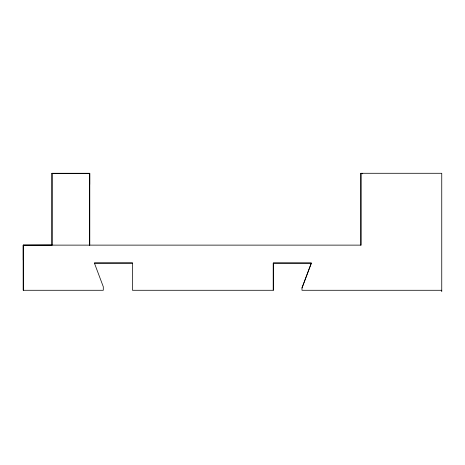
<?xml version="1.0" encoding="UTF-8"?>
<svg xmlns="http://www.w3.org/2000/svg" width="465" height="465" viewBox="0 0 465 465"><rect width="100%" height="100%" fill="white"/><g stroke="black" fill="none" stroke-linecap="round" stroke-linejoin="round"><path stroke-width="0.7" d="M23.262 260.028L23.262 245.125L360.927 245.125L360.921 173.282L360.927 245.311M94.383 263.08L132.461 263.033L94.383 263.039L103.294 286.748L103.294 290.288L23.262 290.282L23.25 245.212L51.975 245.171L51.999 173.282L89.716 173.288L89.716 245.125L89.716 173.288L89.716 184.436M132.461 263.027L132.467 290.282L273.275 290.282L273.275 263.062L311.352 263.091L301.988 287.969L301.988 290.282L441.75 290.282M23.25 245.212L51.999 245.131L51.999 173.282M362.613 173.846L362.723 173.282M301.988 287.969L311.352 263.062L273.275 263.062L273.275 290.282M360.898 173.282L441.75 173.288L441.75 291.718M52.016 173.352L89.733 173.358M23.262 245.125L23.262 290.282"/></g></svg>
